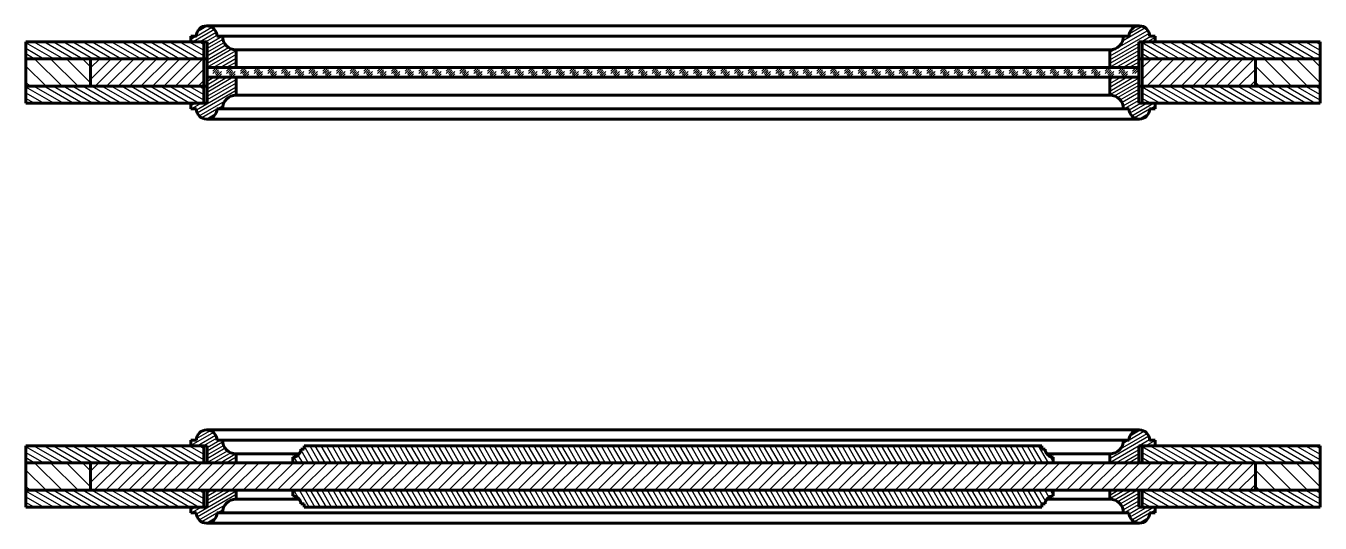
# Model space of a CAD drawing. Header units: inches. Extents: x -4554 to 14101, y -13650 to 2449.
# Drawn here: x 0 to 800, y -3748 to -3440 of the extents above; entities that cross this region are included whole.
import ezdxf

# ---------------------------------------------------------------- set-up
doc = ezdxf.new("R2010")
doc.units = ezdxf.units.IN
doc.layers.add('Слой1', color=7, linetype='Continuous')

# ---------------------------------------------------------------- blocks, each defined once
blk = doc.blocks.new('*B2')
at = {"layer": 'Слой1', "linetype": 'Continuous'}
for p, q in [((119.12, -3466), (115.59, -3469.54)), ((117.71, -3466), (115.59, -3468.12)), ((119.12, -3467.41), (117, -3469.54)), ((117.36, -3472), (120.9, -3468.46)), ((117.36, -3470.59), (119.49, -3468.46)), ((118.78, -3472), (120.9, -3469.88)), ((127.61, -3466), (124.07, -3469.54)), ((126.19, -3466), (124.07, -3468.12)), ((127.61, -3467.41), (125.49, -3469.54)), ((125.85, -3472), (129.39, -3468.46)), ((125.85, -3470.59), (127.97, -3468.46)), ((127.26, -3472), (129.39, -3469.88)), ((136.09, -3466), (132.56, -3469.54)), ((134.68, -3466), (132.56, -3468.12)), ((136.09, -3467.41), (133.97, -3469.54)), ((134.34, -3472), (137.87, -3468.46)), ((134.34, -3470.59), (136.46, -3468.46)), ((135.75, -3472), (137.87, -3469.88)), ((144.58, -3466), (141.04, -3469.54)), ((143.16, -3466), (141.04, -3468.12)), ((144.58, -3467.41), (142.46, -3469.54)), ((142.82, -3472), (146.36, -3468.46)), ((142.82, -3470.59), (144.94, -3468.46)), ((144.23, -3472), (146.36, -3469.88)), ((153.06, -3466), (149.53, -3469.54)), ((151.65, -3466), (149.53, -3468.12)), ((153.06, -3467.41), (150.94, -3469.54)), ((151.31, -3472), (154.84, -3468.46)), ((151.31, -3470.59), (153.43, -3468.46)), ((152.72, -3472), (154.84, -3469.88)), ((161.55, -3466), (158.01, -3469.54)), ((160.13, -3466), (158.01, -3468.12)), ((161.55, -3467.41), (159.43, -3469.54)), ((159.79, -3472), (163.33, -3468.46)), ((159.79, -3470.59), (161.91, -3468.46)), ((161.21, -3472), (163.33, -3469.88)), ((170.03, -3466), (166.5, -3469.54)), ((168.62, -3466), (166.5, -3468.12)), ((170.03, -3467.41), (167.91, -3469.54)), ((168.28, -3472), (171.81, -3468.46)), ((168.28, -3470.59), (170.4, -3468.46)), ((169.69, -3472), (171.81, -3469.88)), ((178.52, -3466), (174.98, -3469.54)), ((177.1, -3466), (174.98, -3468.12)), ((178.52, -3467.41), (176.4, -3469.54)), ((176.76, -3472), (180.3, -3468.46)), ((176.76, -3470.59), (178.88, -3468.46)), ((178.18, -3472), (180.3, -3469.88)), ((187, -3466), (183.47, -3469.54)), ((185.59, -3466), (183.47, -3468.12)), ((187, -3467.41), (184.88, -3469.54)), ((185.25, -3472), (188.78, -3468.46)), ((185.25, -3470.59), (187.37, -3468.46)), ((186.66, -3472), (188.78, -3469.88)), ((195.49, -3466), (191.95, -3469.54)), ((194.08, -3466), (191.95, -3468.12)), ((195.49, -3467.41), (193.37, -3469.54)), ((193.73, -3472), (197.27, -3468.46)), ((193.73, -3470.59), (195.85, -3468.46)), ((195.15, -3472), (197.27, -3469.88)), ((203.98, -3466), (200.44, -3469.54)), ((202.56, -3466), (200.44, -3468.12)), ((203.98, -3467.41), (201.85, -3469.54)), ((202.22, -3472), (205.75, -3468.46)), ((202.22, -3470.59), (204.34, -3468.46)), ((203.63, -3472), (205.75, -3469.88)), ((212.46, -3466), (208.92, -3469.54)), ((211.05, -3466), (208.92, -3468.12)), ((212.46, -3467.41), (210.34, -3469.54)), ((210.7, -3472), (214.24, -3468.46)), ((210.7, -3470.59), (212.82, -3468.46)), ((212.12, -3472), (214.24, -3469.88)), ((220.95, -3466), (217.41, -3469.54)), ((219.53, -3466), (217.41, -3468.12)), ((220.95, -3467.41), (218.82, -3469.54)), ((219.19, -3472), (222.72, -3468.46)), ((219.19, -3470.59), (221.31, -3468.46)), ((220.6, -3472), (222.72, -3469.88)), ((229.43, -3466), (225.9, -3469.54)), ((228.02, -3466), (225.9, -3468.12)), ((229.43, -3467.41), (227.31, -3469.54)), ((227.67, -3472), (231.21, -3468.46)), ((227.67, -3470.59), (229.79, -3468.46)), ((229.09, -3472), (231.21, -3469.88)), ((237.92, -3466), (234.38, -3469.54)), ((236.5, -3466), (234.38, -3468.12)), ((237.92, -3467.41), (235.79, -3469.54)), ((236.16, -3472), (239.69, -3468.46)), ((236.16, -3470.59), (238.28, -3468.46)), ((237.57, -3472), (239.69, -3469.88)), ((246.4, -3466), (242.87, -3469.54)), ((244.99, -3466), (242.87, -3468.12)), ((246.4, -3467.41), (244.28, -3469.54)), ((244.64, -3472), (248.18, -3468.46)), ((244.64, -3470.59), (246.77, -3468.46)), ((246.06, -3472), (248.18, -3469.88)), ((254.89, -3466), (251.35, -3469.54)), ((253.47, -3466), (251.35, -3468.12)), ((254.89, -3467.41), (252.77, -3469.54)), ((253.13, -3472), (256.66, -3468.46)), ((253.13, -3470.59), (255.25, -3468.46)), ((254.54, -3472), (256.66, -3469.88)), ((263.37, -3466), (259.84, -3469.54)), ((261.96, -3466), (259.84, -3468.12)), ((263.37, -3467.41), (261.25, -3469.54)), ((261.61, -3472), (265.15, -3468.46)), ((261.61, -3470.59), (263.74, -3468.46)), ((263.03, -3472), (265.15, -3469.88)), ((271.86, -3466), (268.32, -3469.54)), ((270.44, -3466), (268.32, -3468.12)), ((271.86, -3467.41), (269.74, -3469.54)), ((270.1, -3472), (273.64, -3468.46)), ((270.1, -3470.59), (272.22, -3468.46)), ((271.51, -3472), (273.64, -3469.88)), ((280.34, -3466), (276.81, -3469.54)), ((278.93, -3466), (276.81, -3468.12)), ((280.34, -3467.41), (278.22, -3469.54)), ((278.59, -3472), (282.12, -3468.46)), ((278.59, -3470.59), (280.71, -3468.46)), ((280, -3472), (282.12, -3469.88)), ((288.83, -3466), (285.29, -3469.54)), ((287.41, -3466), (285.29, -3468.12)), ((288.83, -3467.41), (286.71, -3469.54)), ((287.07, -3472), (290.61, -3468.46)), ((287.07, -3470.59), (289.19, -3468.46)), ((288.48, -3472), (290.61, -3469.88)), ((297.31, -3466), (293.78, -3469.54)), ((295.9, -3466), (293.78, -3468.12)), ((297.31, -3467.41), (295.19, -3469.54)), ((295.56, -3472), (299.09, -3468.46)), ((295.56, -3470.59), (297.68, -3468.46)), ((296.97, -3472), (299.09, -3469.88)), ((305.8, -3466), (302.26, -3469.54)), ((304.38, -3466), (302.26, -3468.12)), ((305.8, -3467.41), (303.68, -3469.54)), ((304.04, -3472), (307.58, -3468.46)), ((304.04, -3470.59), (306.16, -3468.46)), ((305.46, -3472), (307.58, -3469.88)), ((314.28, -3466), (310.75, -3469.54)), ((312.87, -3466), (310.75, -3468.12)), ((314.28, -3467.41), (312.16, -3469.54)), ((312.53, -3472), (316.06, -3468.46)), ((312.53, -3470.59), (314.65, -3468.46)), ((313.94, -3472), (316.06, -3469.88)), ((322.77, -3466), (319.23, -3469.54)), ((321.35, -3466), (319.23, -3468.12)), ((322.77, -3467.41), (320.65, -3469.54)), ((321.01, -3472), (324.55, -3468.46)), ((321.01, -3470.59), (323.13, -3468.46)), ((322.43, -3472), (324.55, -3469.88)), ((331.25, -3466), (327.72, -3469.54)), ((329.84, -3466), (327.72, -3468.12)), ((331.25, -3467.41), (329.13, -3469.54)), ((329.5, -3472), (333.03, -3468.46)), ((329.5, -3470.59), (331.62, -3468.46)), ((330.91, -3472), (333.03, -3469.88)), ((339.74, -3466), (336.2, -3469.54)), ((338.33, -3466), (336.2, -3468.12)), ((339.74, -3467.41), (337.62, -3469.54)), ((337.98, -3472), (341.52, -3468.46)), ((337.98, -3470.59), (340.1, -3468.46)), ((339.4, -3472), (341.52, -3469.88)), ((348.22, -3466), (344.69, -3469.54)), ((346.81, -3466), (344.69, -3468.12)), ((348.22, -3467.41), (346.1, -3469.54)), ((346.47, -3472), (350, -3468.46)), ((346.47, -3470.59), (348.59, -3468.46)), ((347.88, -3472), (350, -3469.88)), ((356.71, -3466), (353.17, -3469.54)), ((355.3, -3466), (353.17, -3468.12)), ((356.71, -3467.41), (354.59, -3469.54)), ((354.95, -3472), (358.49, -3468.46)), ((354.95, -3470.59), (357.07, -3468.46)), ((356.37, -3472), (358.49, -3469.88)), ((365.2, -3466), (361.66, -3469.54)), ((363.78, -3466), (361.66, -3468.12)), ((365.2, -3467.41), (363.07, -3469.54)), ((363.44, -3472), (366.97, -3468.46)), ((363.44, -3470.59), (365.56, -3468.46)), ((364.85, -3472), (366.97, -3469.88)), ((373.68, -3466), (370.15, -3469.54)), ((372.27, -3466), (370.15, -3468.12)), ((373.68, -3467.41), (371.56, -3469.54)), ((371.92, -3472), (375.46, -3468.46)), ((371.92, -3470.59), (374.04, -3468.46)), ((373.34, -3472), (375.46, -3469.88)), ((382.17, -3466), (378.63, -3469.54)), ((380.75, -3466), (378.63, -3468.12)), ((382.17, -3467.41), (380.04, -3469.54)), ((380.41, -3472), (383.94, -3468.46)), ((380.41, -3470.59), (382.53, -3468.46)), ((381.82, -3472), (383.94, -3469.88)), ((390.65, -3466), (387.12, -3469.54)), ((389.24, -3466), (387.12, -3468.12)), ((390.65, -3467.41), (388.53, -3469.54)), ((388.89, -3472), (392.43, -3468.46)), ((388.89, -3470.59), (391.02, -3468.46)), ((390.31, -3472), (392.43, -3469.88)), ((399.14, -3466), (395.6, -3469.54)), ((397.72, -3466), (395.6, -3468.12)), ((399.14, -3467.41), (397.02, -3469.54)), ((397.38, -3472), (400.91, -3468.46)), ((397.38, -3470.59), (399.5, -3468.46)), ((398.79, -3472), (400.91, -3469.88)), ((407.62, -3466), (404.09, -3469.54)), ((406.21, -3466), (404.09, -3468.12)), ((407.62, -3467.41), (405.5, -3469.54)), ((405.86, -3472), (409.4, -3468.46)), ((405.86, -3470.59), (407.99, -3468.46)), ((407.28, -3472), (409.4, -3469.88)), ((416.11, -3466), (412.57, -3469.54)), ((414.69, -3466), (412.57, -3468.12)), ((416.11, -3467.41), (413.99, -3469.54)), ((414.35, -3472), (417.89, -3468.46)), ((414.35, -3470.59), (416.47, -3468.46)), ((415.76, -3472), (417.89, -3469.88)), ((424.59, -3466), (421.06, -3469.54)), ((423.18, -3466), (421.06, -3468.12)), ((424.59, -3467.41), (422.47, -3469.54)), ((422.83, -3472), (426.37, -3468.46)), ((422.83, -3470.59), (424.96, -3468.46)), ((424.25, -3472), (426.37, -3469.88)), ((433.08, -3466), (429.54, -3469.54)), ((431.66, -3466), (429.54, -3468.12)), ((433.08, -3467.41), (430.96, -3469.54)), ((431.32, -3472), (434.86, -3468.46)), ((431.32, -3470.59), (433.44, -3468.46)), ((432.73, -3472), (434.86, -3469.88)), ((441.56, -3466), (438.03, -3469.54)), ((440.15, -3466), (438.03, -3468.12)), ((441.56, -3467.41), (439.44, -3469.54)), ((439.81, -3472), (443.34, -3468.46)), ((439.81, -3470.59), (441.93, -3468.46)), ((441.22, -3472), (443.34, -3469.88)), ((450.05, -3466), (446.51, -3469.54)), ((448.63, -3466), (446.51, -3468.12)), ((450.05, -3467.41), (447.93, -3469.54)), ((448.29, -3472), (451.83, -3468.46)), ((448.29, -3470.59), (450.41, -3468.46)), ((449.71, -3472), (451.83, -3469.88)), ((458.53, -3466), (455, -3469.54)), ((457.12, -3466), (455, -3468.12)), ((458.53, -3467.41), (456.41, -3469.54)), ((456.78, -3472), (460.31, -3468.46)), ((456.78, -3470.59), (458.9, -3468.46)), ((458.19, -3472), (460.31, -3469.88)), ((467.02, -3466), (463.48, -3469.54)), ((465.6, -3466), (463.48, -3468.12)), ((467.02, -3467.41), (464.9, -3469.54)), ((465.26, -3472), (468.8, -3468.46)), ((465.26, -3470.59), (467.38, -3468.46)), ((466.68, -3472), (468.8, -3469.88)), ((475.5, -3466), (471.97, -3469.54)), ((474.09, -3466), (471.97, -3468.12)), ((475.5, -3467.41), (473.38, -3469.54)), ((473.75, -3472), (477.28, -3468.46)), ((473.75, -3470.59), (475.87, -3468.46)), ((475.16, -3472), (477.28, -3469.88)), ((483.99, -3466), (480.45, -3469.54)), ((482.58, -3466), (480.45, -3468.12)), ((483.99, -3467.41), (481.87, -3469.54)), ((482.23, -3472), (485.77, -3468.46)), ((482.23, -3470.59), (484.35, -3468.46)), ((483.65, -3472), (485.77, -3469.88)), ((492.47, -3466), (488.94, -3469.54)), ((491.06, -3466), (488.94, -3468.12)), ((492.47, -3467.41), (490.35, -3469.54)), ((490.72, -3472), (494.25, -3468.46)), ((490.72, -3470.59), (492.84, -3468.46)), ((492.13, -3472), (494.25, -3469.88)), ((500.96, -3466), (497.42, -3469.54)), ((499.55, -3466), (497.42, -3468.12)), ((500.96, -3467.41), (498.84, -3469.54)), ((499.2, -3472), (502.74, -3468.46)), ((499.2, -3470.59), (501.32, -3468.46)), ((500.62, -3472), (502.74, -3469.88)), ((509.45, -3466), (505.91, -3469.54)), ((508.03, -3466), (505.91, -3468.12)), ((509.45, -3467.41), (507.32, -3469.54)), ((507.69, -3472), (511.22, -3468.46)), ((507.69, -3470.59), (509.81, -3468.46)), ((509.1, -3472), (511.22, -3469.88)), ((517.93, -3466), (514.39, -3469.54)), ((516.52, -3466), (514.39, -3468.12)), ((517.93, -3467.41), (515.81, -3469.54)), ((516.17, -3472), (519.71, -3468.46)), ((516.17, -3470.59), (518.29, -3468.46)), ((517.59, -3472), (519.71, -3469.88)), ((526.42, -3466), (522.88, -3469.54)), ((525, -3466), (522.88, -3468.12)), ((526.42, -3467.41), (524.29, -3469.54)), ((524.66, -3472), (528.19, -3468.46)), ((524.66, -3470.59), (526.78, -3468.46)), ((526.07, -3472), (528.19, -3469.88)), ((534.9, -3466), (531.37, -3469.54)), ((533.49, -3466), (531.37, -3468.12)), ((534.9, -3467.41), (532.78, -3469.54)), ((533.14, -3472), (536.68, -3468.46)), ((533.14, -3470.59), (535.26, -3468.46)), ((534.56, -3472), (536.68, -3469.88)), ((543.39, -3466), (539.85, -3469.54)), ((541.97, -3466), (539.85, -3468.12)), ((543.39, -3467.41), (541.26, -3469.54)), ((541.63, -3472), (545.16, -3468.46)), ((541.63, -3470.59), (543.75, -3468.46)), ((543.04, -3472), (545.16, -3469.88)), ((551.87, -3466), (548.34, -3469.54)), ((550.46, -3466), (548.34, -3468.12)), ((551.87, -3467.41), (549.75, -3469.54)), ((550.11, -3472), (553.65, -3468.46)), ((550.11, -3470.59), (552.24, -3468.46)), ((551.53, -3472), (553.65, -3469.88)), ((560.36, -3466), (556.82, -3469.54)), ((558.94, -3466), (556.82, -3468.12)), ((560.36, -3467.41), (558.24, -3469.54)), ((558.6, -3472), (562.13, -3468.46)), ((558.6, -3470.59), (560.72, -3468.46)), ((560.01, -3472), (562.13, -3469.88)), ((568.84, -3466), (565.31, -3469.54)), ((567.43, -3466), (565.31, -3468.12)), ((568.84, -3467.41), (566.72, -3469.54)), ((567.08, -3472), (570.62, -3468.46)), ((567.08, -3470.59), (569.21, -3468.46)), ((568.5, -3472), (570.62, -3469.88)), ((577.33, -3466), (573.79, -3469.54)), ((575.91, -3466), (573.79, -3468.12)), ((577.33, -3467.41), (575.21, -3469.54)), ((575.57, -3472), (579.11, -3468.46)), ((575.57, -3470.59), (577.69, -3468.46)), ((576.98, -3472), (579.11, -3469.88)), ((585.81, -3466), (582.28, -3469.54)), ((584.4, -3466), (582.28, -3468.12)), ((585.81, -3467.41), (583.69, -3469.54)), ((584.06, -3472), (587.59, -3468.46)), ((584.06, -3470.59), (586.18, -3468.46)), ((585.47, -3472), (587.59, -3469.88)), ((594.3, -3466), (590.76, -3469.54)), ((592.88, -3466), (590.76, -3468.12)), ((594.3, -3467.41), (592.18, -3469.54)), ((592.54, -3472), (596.08, -3468.46)), ((592.54, -3470.59), (594.66, -3468.46)), ((593.95, -3472), (596.08, -3469.88)), ((602.78, -3466), (599.25, -3469.54)), ((601.37, -3466), (599.25, -3468.12)), ((602.78, -3467.41), (600.66, -3469.54)), ((601.03, -3472), (604.56, -3468.46)), ((601.03, -3470.59), (603.15, -3468.46)), ((602.44, -3472), (604.56, -3469.88)), ((611.27, -3466), (607.73, -3469.54)), ((609.85, -3466), (607.73, -3468.12)), ((611.27, -3467.41), (609.15, -3469.54)), ((609.51, -3472), (613.05, -3468.46)), ((609.51, -3470.59), (611.63, -3468.46)), ((610.93, -3472), (613.05, -3469.88)), ((619.75, -3466), (616.22, -3469.54)), ((618.34, -3466), (616.22, -3468.12)), ((619.75, -3467.41), (617.63, -3469.54)), ((618, -3472), (621.53, -3468.46)), ((618, -3470.59), (620.12, -3468.46)), ((619.41, -3472), (621.53, -3469.88)), ((628.24, -3466), (624.7, -3469.54)), ((626.82, -3466), (624.7, -3468.12)), ((628.24, -3467.41), (626.12, -3469.54)), ((626.48, -3472), (630.02, -3468.46)), ((626.48, -3470.59), (628.6, -3468.46)), ((627.9, -3472), (630.02, -3469.88)), ((636.72, -3466), (633.19, -3469.54)), ((635.31, -3466), (633.19, -3468.12)), ((636.72, -3467.41), (634.6, -3469.54)), ((634.97, -3472), (638.5, -3468.46)), ((634.97, -3470.59), (637.09, -3468.46)), ((636.38, -3472), (638.5, -3469.88)), ((645.21, -3466), (641.67, -3469.54)), ((643.8, -3466), (641.67, -3468.12)), ((645.21, -3467.41), (643.09, -3469.54)), ((643.45, -3472), (646.99, -3468.46)), ((643.45, -3470.59), (645.57, -3468.46)), ((644.87, -3472), (646.99, -3469.88)), ((653.69, -3466), (650.16, -3469.54)), ((652.28, -3466), (650.16, -3468.12)), ((653.69, -3467.41), (651.57, -3469.54)), ((651.94, -3472), (655.47, -3468.46)), ((651.94, -3470.59), (654.06, -3468.46)), ((653.35, -3472), (655.47, -3469.88)), ((662.18, -3466), (658.64, -3469.54)), ((660.77, -3466), (658.64, -3468.12)), ((662.18, -3467.41), (660.06, -3469.54)), ((660.42, -3472), (663.96, -3468.46)), ((660.42, -3470.59), (662.54, -3468.46)), ((661.84, -3472), (663.96, -3469.88)), ((670.67, -3466), (667.13, -3469.54)), ((669.25, -3466), (667.13, -3468.12)), ((670.67, -3467.41), (668.54, -3469.54)), ((668.91, -3472), (672.44, -3468.46)), ((668.91, -3470.59), (671.03, -3468.46)), ((670.32, -3472), (672.44, -3469.88)), ((679.15, -3466), (675.62, -3469.54)), ((677.74, -3466), (675.62, -3468.12)), ((679.15, -3467.41), (677.03, -3469.54)), ((677.39, -3472), (680.93, -3468.46)), ((677.39, -3470.59), (679.51, -3468.46)), ((678.81, -3472), (680.93, -3469.88)), ((687.64, -3466), (684.1, -3469.54)), ((686.22, -3466), (684.1, -3468.12)), ((687.64, -3467.41), (685.51, -3469.54))]:
    blk.add_line(p, q, dxfattribs=at)
blk = doc.blocks.new('*B359')
at = {"layer": 'Слой1', "linetype": 'Continuous'}
for p, q in [((17.19, -3710.5), (0, -3700.58)), ((5, -3700), (23.19, -3710.5)), ((29.19, -3710.5), (11, -3700)), ((17, -3700), (35.19, -3710.5)), ((41.19, -3710.5), (23, -3700)), ((29, -3700), (47.19, -3710.5)), ((53.19, -3710.5), (35, -3700)), ((41, -3700), (59.19, -3710.5)), ((65.19, -3710.5), (47, -3700)), ((53, -3700), (71.19, -3710.5)), ((77.19, -3710.5), (59, -3700)), ((65, -3700), (83.19, -3710.5)), ((89.19, -3710.5), (71, -3700)), ((77, -3700), (95.19, -3710.5)), ((101.19, -3710.5), (83, -3700)), ((89, -3700), (107.19, -3710.5)), ((110, -3708.66), (95, -3700)), ((101, -3700), (110, -3705.2)), ((110, -3701.73), (107, -3700)), ((0, -3704.04), (11.19, -3710.5)), ((5.19, -3710.5), (0, -3707.51))]:
    blk.add_line(p, q, dxfattribs=at)
blk = doc.blocks.new('*B360')
at = {"layer": 'Слой1', "linetype": 'Continuous'}
for p, q in [((707.19, -3710.5), (690, -3700.58)), ((695, -3700), (713.19, -3710.5)), ((719.19, -3710.5), (701, -3700)), ((707, -3700), (725.19, -3710.5)), ((731.19, -3710.5), (713, -3700)), ((719, -3700), (737.19, -3710.5)), ((743.19, -3710.5), (725, -3700)), ((731, -3700), (749.19, -3710.5)), ((755.19, -3710.5), (737, -3700)), ((743, -3700), (761.19, -3710.5)), ((767.19, -3710.5), (749, -3700)), ((755, -3700), (773.19, -3710.5)), ((779.19, -3710.5), (761, -3700)), ((767, -3700), (785.19, -3710.5)), ((791.19, -3710.5), (773, -3700)), ((779, -3700), (797.19, -3710.5)), ((800, -3708.66), (785, -3700)), ((791, -3700), (800, -3705.2)), ((800, -3701.73), (797, -3700)), ((690, -3704.04), (701.19, -3710.5)), ((695.19, -3710.5), (690, -3707.51))]:
    blk.add_line(p, q, dxfattribs=at)
blk = doc.blocks.new('*B361')
at = {"layer": 'Слой1', "linetype": 'Continuous'}
for p, q in [((116.01, -3691.79), (102, -3699.88)), ((105.47, -3695.56), (114.08, -3690.59)), ((105.79, -3700), (117.27, -3693.37)), ((110.69, -3690.24), (106.86, -3692.45)), ((117.98, -3695.27), (109.79, -3700)), ((102, -3697.57), (103.85, -3696.5)), ((112, -3701.03), (119.85, -3696.5)), ((121.6, -3697.8), (112, -3703.34)), ((112, -3705.65), (122.16, -3699.78)), ((123.14, -3701.53), (112, -3707.96)), ((112, -3710.27), (124.55, -3703.02)), ((126.69, -3704.33), (116, -3710.5)), ((120, -3710.5), (129.55, -3704.99)), ((130, -3707.04), (124, -3710.5)), ((128, -3710.5), (130, -3709.35))]:
    blk.add_line(p, q, dxfattribs=at)
blk = doc.blocks.new('*B362')
at = {"layer": 'Слой1', "linetype": 'Continuous'}
for p, q in [((694.11, -3694.04), (670, -3707.96)), ((676.63, -3701.83), (693.05, -3692.34)), ((691.4, -3690.99), (681.9, -3696.47)), ((682.49, -3693.82), (688.81, -3690.17)), ((670, -3710.27), (694.59, -3696.07)), ((688, -3702.42), (674, -3710.5)), ((681.85, -3696.5), (678.24, -3698.58)), ((698, -3696.64), (692.19, -3700)), ((696.19, -3700), (698, -3698.95)), ((670, -3705.65), (671.3, -3704.9)), ((678, -3710.5), (688, -3704.73)), ((688, -3707.04), (682, -3710.5)), ((686, -3710.5), (688, -3709.35))]:
    blk.add_line(p, q, dxfattribs=at)
blk = doc.blocks.new('*B363')
at = {"layer": 'Слой1', "linetype": 'Continuous'}
for p, q in [((169.99, -3702.58), (174.56, -3710.5)), ((178.03, -3710.5), (172.02, -3700.1)), ((175.43, -3700), (181.49, -3710.5)), ((184.96, -3710.5), (178.89, -3700)), ((182.36, -3700), (188.42, -3710.5)), ((191.88, -3710.5), (185.82, -3700)), ((189.29, -3700), (195.35, -3710.5)), ((198.81, -3710.5), (192.75, -3700)), ((196.21, -3700), (202.28, -3710.5)), ((205.74, -3710.5), (199.68, -3700)), ((203.14, -3700), (209.2, -3710.5)), ((212.67, -3710.5), (206.61, -3700)), ((210.07, -3700), (216.13, -3710.5)), ((219.6, -3710.5), (213.53, -3700)), ((217, -3700), (223.06, -3710.5)), ((226.52, -3710.5), (220.46, -3700)), ((223.93, -3700), (229.99, -3710.5)), ((233.45, -3710.5), (227.39, -3700)), ((230.85, -3700), (236.92, -3710.5)), ((240.38, -3710.5), (234.32, -3700)), ((237.78, -3700), (243.85, -3710.5)), ((247.31, -3710.5), (241.25, -3700)), ((244.71, -3700), (250.77, -3710.5)), ((254.24, -3710.5), (248.18, -3700)), ((251.64, -3700), (257.7, -3710.5)), ((261.17, -3710.5), (255.1, -3700)), ((258.57, -3700), (264.63, -3710.5)), ((268.09, -3710.5), (262.03, -3700)), ((265.5, -3700), (271.56, -3710.5)), ((275.02, -3710.5), (268.96, -3700)), ((272.42, -3700), (278.49, -3710.5)), ((281.95, -3710.5), (275.89, -3700)), ((279.35, -3700), (285.41, -3710.5)), ((288.88, -3710.5), (282.82, -3700)), ((286.28, -3700), (292.34, -3710.5)), ((295.81, -3710.5), (289.74, -3700)), ((293.21, -3700), (299.27, -3710.5)), ((302.73, -3710.5), (296.67, -3700)), ((300.14, -3700), (306.2, -3710.5)), ((309.66, -3710.5), (303.6, -3700)), ((307.07, -3700), (313.13, -3710.5)), ((316.59, -3710.5), (310.53, -3700)), ((313.99, -3700), (320.06, -3710.5)), ((323.52, -3710.5), (317.46, -3700)), ((320.92, -3700), (326.98, -3710.5)), ((330.45, -3710.5), (324.39, -3700)), ((327.85, -3700), (333.91, -3710.5)), ((337.38, -3710.5), (331.31, -3700)), ((334.78, -3700), (340.84, -3710.5)), ((344.3, -3710.5), (338.24, -3700)), ((341.71, -3700), (347.77, -3710.5)), ((351.23, -3710.5), (345.17, -3700)), ((348.63, -3700), (354.7, -3710.5)), ((358.16, -3710.5), (352.1, -3700)), ((355.56, -3700), (361.62, -3710.5)), ((365.09, -3710.5), (359.03, -3700)), ((362.49, -3700), (368.55, -3710.5)), ((372.02, -3710.5), (365.95, -3700)), ((369.42, -3700), (375.48, -3710.5)), ((378.95, -3710.5), (372.88, -3700)), ((376.35, -3700), (382.41, -3710.5)), ((385.87, -3710.5), (379.81, -3700)), ((383.28, -3700), (389.34, -3710.5)), ((392.8, -3710.5), (386.74, -3700)), ((390.2, -3700), (396.27, -3710.5)), ((399.73, -3710.5), (393.67, -3700)), ((397.13, -3700), (403.19, -3710.5)), ((406.66, -3710.5), (400.6, -3700)), ((404.06, -3700), (410.12, -3710.5)), ((413.59, -3710.5), (407.52, -3700)), ((410.99, -3700), (417.05, -3710.5)), ((420.51, -3710.5), (414.45, -3700)), ((417.92, -3700), (423.98, -3710.5)), ((427.44, -3710.5), (421.38, -3700)), ((424.84, -3700), (430.91, -3710.5)), ((434.37, -3710.5), (428.31, -3700)), ((431.77, -3700), (437.83, -3710.5)), ((441.3, -3710.5), (435.24, -3700)), ((438.7, -3700), (444.76, -3710.5)), ((448.23, -3710.5), (442.17, -3700)), ((445.63, -3700), (451.69, -3710.5)), ((455.16, -3710.5), (449.09, -3700)), ((452.56, -3700), (458.62, -3710.5)), ((462.08, -3710.5), (456.02, -3700)), ((459.49, -3700), (465.55, -3710.5)), ((469.01, -3710.5), (462.95, -3700)), ((466.41, -3700), (472.48, -3710.5)), ((475.94, -3710.5), (469.88, -3700)), ((473.34, -3700), (479.4, -3710.5)), ((482.87, -3710.5), (476.81, -3700)), ((480.27, -3700), (486.33, -3710.5)), ((489.8, -3710.5), (483.73, -3700)), ((487.2, -3700), (493.26, -3710.5)), ((496.72, -3710.5), (490.66, -3700)), ((494.13, -3700), (500.19, -3710.5)), ((503.65, -3710.5), (497.59, -3700)), ((501.05, -3700), (507.12, -3710.5)), ((510.58, -3710.5), (504.52, -3700)), ((507.98, -3700), (514.05, -3710.5)), ((517.51, -3710.5), (511.45, -3700)), ((514.91, -3700), (520.97, -3710.5)), ((524.44, -3710.5), (518.38, -3700)), ((521.84, -3700), (527.9, -3710.5)), ((531.37, -3710.5), (525.3, -3700)), ((528.77, -3700), (534.83, -3710.5)), ((538.29, -3710.5), (532.23, -3700)), ((535.7, -3700), (541.76, -3710.5)), ((545.22, -3710.5), (539.16, -3700)), ((542.62, -3700), (548.69, -3710.5)), ((552.15, -3710.5), (546.09, -3700)), ((549.55, -3700), (555.61, -3710.5)), ((559.08, -3710.5), (553.02, -3700)), ((556.48, -3700), (562.54, -3710.5)), ((566.01, -3710.5), (559.94, -3700)), ((563.41, -3700), (569.47, -3710.5)), ((572.93, -3710.5), (566.87, -3700)), ((570.34, -3700), (576.4, -3710.5)), ((579.86, -3710.5), (573.8, -3700)), ((577.27, -3700), (583.33, -3710.5)), ((586.79, -3710.5), (580.73, -3700)), ((584.19, -3700), (590.26, -3710.5)), ((593.72, -3710.5), (587.66, -3700)), ((591.12, -3700), (597.18, -3710.5)), ((600.65, -3710.5), (594.59, -3700)), ((598.05, -3700), (604.11, -3710.5)), ((607.58, -3710.5), (601.51, -3700)), ((604.98, -3700), (611.04, -3710.5)), ((614.5, -3710.5), (608.44, -3700)), ((611.91, -3700), (617.97, -3710.5)), ((621.43, -3710.5), (615.37, -3700)), ((618.83, -3700), (624.9, -3710.5)), ((628.36, -3710.5), (622.3, -3700)), ((625.76, -3700), (631.82, -3710.5)), ((165.6, -3706.97), (167.63, -3710.5)), ((171.1, -3710.5), (168.35, -3705.73)), ((635, -3710), (633.04, -3706.61))]:
    blk.add_line(p, q, dxfattribs=at)
blk = doc.blocks.new('*B365')
at = {"layer": 'Слой1', "linetype": 'Continuous'}
for p, q in [((5, -3727.5), (23.19, -3738)), ((29.19, -3738), (11, -3727.5)), ((17, -3727.5), (35.19, -3738)), ((41.19, -3738), (23, -3727.5)), ((29, -3727.5), (47.19, -3738)), ((53.19, -3738), (35, -3727.5)), ((41, -3727.5), (59.19, -3738)), ((65.19, -3738), (47, -3727.5)), ((53, -3727.5), (71.19, -3738)), ((77.19, -3738), (59, -3727.5)), ((65, -3727.5), (83.19, -3738)), ((89.19, -3738), (71, -3727.5)), ((77, -3727.5), (95.19, -3738)), ((101.19, -3738), (83, -3727.5)), ((89, -3727.5), (107.19, -3738)), ((110, -3736.16), (95, -3727.5)), ((101, -3727.5), (110, -3732.7)), ((110, -3729.23), (107, -3727.5)), ((17.19, -3738), (0, -3728.08)), ((0, -3731.54), (11.19, -3738)), ((5.19, -3738), (0, -3735.01))]:
    blk.add_line(p, q, dxfattribs=at)
blk = doc.blocks.new('*B366')
at = {"layer": 'Слой1', "linetype": 'Continuous'}
for p, q in [((695, -3727.5), (713.19, -3738)), ((719.19, -3738), (701, -3727.5)), ((707, -3727.5), (725.19, -3738)), ((731.19, -3738), (713, -3727.5)), ((719, -3727.5), (737.19, -3738)), ((743.19, -3738), (725, -3727.5)), ((731, -3727.5), (749.19, -3738)), ((755.19, -3738), (737, -3727.5)), ((743, -3727.5), (761.19, -3738)), ((767.19, -3738), (749, -3727.5)), ((755, -3727.5), (773.19, -3738)), ((779.19, -3738), (761, -3727.5)), ((767, -3727.5), (785.19, -3738)), ((791.19, -3738), (773, -3727.5)), ((779, -3727.5), (797.19, -3738)), ((800, -3736.16), (785, -3727.5)), ((791, -3727.5), (800, -3732.7)), ((800, -3729.23), (797, -3727.5)), ((707.19, -3738), (690, -3728.08)), ((690, -3731.54), (701.19, -3738)), ((695.19, -3738), (690, -3735.01))]:
    blk.add_line(p, q, dxfattribs=at)
blk = doc.blocks.new('*B367')
at = {"layer": 'Слой1', "linetype": 'Continuous'}
for p, q in [((105.43, -3742.09), (130, -3727.9)), ((126.7, -3727.5), (112, -3735.99)), ((112, -3733.68), (122.7, -3727.5)), ((118.7, -3727.5), (112, -3731.37)), ((112, -3729.06), (114.7, -3727.5)), ((130, -3730.21), (105.95, -3744.1)), ((129.09, -3733.05), (130, -3732.52)), ((102, -3739.45), (104.51, -3738)), ((108.51, -3738), (102.45, -3741.5)), ((107.05, -3745.77), (123.14, -3736.48)), ((118.1, -3741.7), (108.75, -3747.1)), ((121.71, -3739.62), (118.45, -3741.5)), ((111.46, -3747.84), (117.39, -3744.42))]:
    blk.add_line(p, q, dxfattribs=at)
blk = doc.blocks.new('*B368')
at = {"layer": 'Слой1', "linetype": 'Continuous'}
for p, q in [((679.2, -3727.5), (670, -3732.81)), ((670, -3730.5), (675.2, -3727.5)), ((671.2, -3727.5), (670, -3728.19)), ((672.83, -3733.49), (683.2, -3727.5)), ((687.2, -3727.5), (674.94, -3734.58)), ((676.48, -3736), (688, -3729.35)), ((688, -3731.66), (677.59, -3737.67)), ((678.28, -3739.58), (688, -3733.97)), ((688, -3736.27), (678.95, -3741.5)), ((681.93, -3742.09), (689.01, -3738)), ((693.01, -3738), (682.45, -3744.1)), ((683.55, -3745.77), (697.01, -3738)), ((694.6, -3741.7), (685.25, -3747.1)), ((698, -3739.74), (694.95, -3741.5)), ((687.96, -3747.84), (693.89, -3744.42))]:
    blk.add_line(p, q, dxfattribs=at)
blk = doc.blocks.new('*B369')
at = {"layer": 'Слой1', "linetype": 'Continuous'}
for p, q in [((165.61, -3727.5), (168.39, -3732.3)), ((175.14, -3738), (169.08, -3727.5)), ((172.54, -3727.5), (178.6, -3738)), ((182.07, -3738), (176.01, -3727.5)), ((179.47, -3727.5), (185.53, -3738)), ((189, -3738), (182.93, -3727.5)), ((186.4, -3727.5), (192.46, -3738)), ((195.93, -3738), (189.86, -3727.5)), ((193.33, -3727.5), (199.39, -3738)), ((202.85, -3738), (196.79, -3727.5)), ((200.26, -3727.5), (206.32, -3738)), ((209.78, -3738), (203.72, -3727.5)), ((207.18, -3727.5), (213.25, -3738)), ((216.71, -3738), (210.65, -3727.5)), ((214.11, -3727.5), (220.17, -3738)), ((223.64, -3738), (217.58, -3727.5)), ((221.04, -3727.5), (227.1, -3738)), ((230.57, -3738), (224.5, -3727.5)), ((227.97, -3727.5), (234.03, -3738)), ((237.49, -3738), (231.43, -3727.5)), ((234.9, -3727.5), (240.96, -3738)), ((244.42, -3738), (238.36, -3727.5)), ((241.82, -3727.5), (247.89, -3738)), ((251.35, -3738), (245.29, -3727.5)), ((248.75, -3727.5), (254.81, -3738)), ((258.28, -3738), (252.22, -3727.5)), ((255.68, -3727.5), (261.74, -3738)), ((265.21, -3738), (259.14, -3727.5)), ((262.61, -3727.5), (268.67, -3738)), ((272.14, -3738), (266.07, -3727.5)), ((269.54, -3727.5), (275.6, -3738)), ((279.06, -3738), (273, -3727.5)), ((276.47, -3727.5), (282.53, -3738)), ((285.99, -3738), (279.93, -3727.5)), ((283.39, -3727.5), (289.46, -3738)), ((292.92, -3738), (286.86, -3727.5)), ((290.32, -3727.5), (296.38, -3738)), ((299.85, -3738), (293.79, -3727.5)), ((297.25, -3727.5), (303.31, -3738)), ((306.78, -3738), (300.71, -3727.5)), ((304.18, -3727.5), (310.24, -3738)), ((313.7, -3738), (307.64, -3727.5)), ((311.11, -3727.5), (317.17, -3738)), ((320.63, -3738), (314.57, -3727.5)), ((318.03, -3727.5), (324.1, -3738)), ((327.56, -3738), (321.5, -3727.5)), ((324.96, -3727.5), (331.03, -3738)), ((334.49, -3738), (328.43, -3727.5)), ((331.89, -3727.5), (337.95, -3738)), ((341.42, -3738), (335.36, -3727.5)), ((338.82, -3727.5), (344.88, -3738)), ((348.35, -3738), (342.28, -3727.5)), ((345.75, -3727.5), (351.81, -3738)), ((355.27, -3738), (349.21, -3727.5)), ((352.68, -3727.5), (358.74, -3738)), ((362.2, -3738), (356.14, -3727.5)), ((359.6, -3727.5), (365.67, -3738)), ((369.13, -3738), (363.07, -3727.5)), ((366.53, -3727.5), (372.59, -3738)), ((376.06, -3738), (370, -3727.5)), ((373.46, -3727.5), (379.52, -3738)), ((382.99, -3738), (376.92, -3727.5)), ((380.39, -3727.5), (386.45, -3738)), ((389.91, -3738), (383.85, -3727.5)), ((387.32, -3727.5), (393.38, -3738)), ((396.84, -3738), (390.78, -3727.5)), ((394.24, -3727.5), (400.31, -3738)), ((403.77, -3738), (397.71, -3727.5)), ((401.17, -3727.5), (407.24, -3738)), ((410.7, -3738), (404.64, -3727.5)), ((408.1, -3727.5), (414.16, -3738)), ((417.63, -3738), (411.57, -3727.5)), ((415.03, -3727.5), (421.09, -3738)), ((424.56, -3738), (418.49, -3727.5)), ((421.96, -3727.5), (428.02, -3738)), ((431.48, -3738), (425.42, -3727.5)), ((428.89, -3727.5), (434.95, -3738)), ((438.41, -3738), (432.35, -3727.5)), ((435.81, -3727.5), (441.88, -3738)), ((445.34, -3738), (439.28, -3727.5)), ((442.74, -3727.5), (448.8, -3738)), ((452.27, -3738), (446.21, -3727.5)), ((449.67, -3727.5), (455.73, -3738)), ((459.2, -3738), (453.13, -3727.5)), ((456.6, -3727.5), (462.66, -3738)), ((466.13, -3738), (460.06, -3727.5)), ((463.53, -3727.5), (469.59, -3738)), ((473.05, -3738), (466.99, -3727.5)), ((470.46, -3727.5), (476.52, -3738)), ((479.98, -3738), (473.92, -3727.5)), ((477.38, -3727.5), (483.45, -3738)), ((486.91, -3738), (480.85, -3727.5)), ((484.31, -3727.5), (490.37, -3738)), ((493.84, -3738), (487.78, -3727.5)), ((491.24, -3727.5), (497.3, -3738)), ((500.77, -3738), (494.7, -3727.5)), ((498.17, -3727.5), (504.23, -3738)), ((507.69, -3738), (501.63, -3727.5)), ((505.1, -3727.5), (511.16, -3738)), ((514.62, -3738), (508.56, -3727.5)), ((512.02, -3727.5), (518.09, -3738)), ((521.55, -3738), (515.49, -3727.5)), ((518.95, -3727.5), (525.01, -3738)), ((528.48, -3738), (522.42, -3727.5)), ((525.88, -3727.5), (531.94, -3738)), ((535.41, -3738), (529.34, -3727.5)), ((532.81, -3727.5), (538.87, -3738)), ((542.34, -3738), (536.27, -3727.5)), ((539.74, -3727.5), (545.8, -3738)), ((549.26, -3738), (543.2, -3727.5)), ((546.67, -3727.5), (552.73, -3738)), ((556.19, -3738), (550.13, -3727.5)), ((553.59, -3727.5), (559.66, -3738)), ((563.12, -3738), (557.06, -3727.5)), ((560.52, -3727.5), (566.58, -3738)), ((570.05, -3738), (563.99, -3727.5)), ((567.45, -3727.5), (573.51, -3738)), ((576.98, -3738), (570.91, -3727.5)), ((574.38, -3727.5), (580.44, -3738)), ((583.9, -3738), (577.84, -3727.5)), ((581.31, -3727.5), (587.37, -3738)), ((590.83, -3738), (584.77, -3727.5)), ((588.23, -3727.5), (594.3, -3738)), ((597.76, -3738), (591.7, -3727.5)), ((595.16, -3727.5), (601.23, -3738)), ((604.69, -3738), (598.63, -3727.5)), ((602.09, -3727.5), (608.15, -3738)), ((611.62, -3738), (605.56, -3727.5)), ((609.02, -3727.5), (615.08, -3738)), ((618.55, -3738), (612.48, -3727.5)), ((615.95, -3727.5), (622.01, -3738)), ((625.47, -3738), (619.41, -3727.5)), ((622.88, -3727.5), (627.98, -3736.34)), ((630.27, -3734.31), (626.34, -3727.5)), ((629.8, -3727.5), (632.28, -3731.79)), ((635, -3730.5), (633.27, -3727.5)), ((169.91, -3734.94), (170.52, -3736))]:
    blk.add_line(p, q, dxfattribs=at)
blk = doc.blocks.new('*B371')
at = {"layer": 'Слой1', "linetype": 'Continuous'}
for p, q in [((40, -3722.72), (52.22, -3710.5)), ((45.14, -3710.5), (40, -3715.64)), ((59.29, -3710.5), (42.29, -3727.5)), ((49.36, -3727.5), (66.36, -3710.5)), ((73.43, -3710.5), (56.43, -3727.5)), ((63.5, -3727.5), (80.5, -3710.5)), ((87.57, -3710.5), (70.57, -3727.5)), ((77.64, -3727.5), (94.64, -3710.5)), ((101.71, -3710.5), (84.71, -3727.5)), ((91.78, -3727.5), (108.78, -3710.5)), ((115.86, -3710.5), (98.86, -3727.5)), ((105.93, -3727.5), (122.93, -3710.5)), ((130, -3710.5), (113, -3727.5)), ((120.07, -3727.5), (137.07, -3710.5)), ((144.14, -3710.5), (127.14, -3727.5)), ((134.21, -3727.5), (151.21, -3710.5)), ((158.28, -3710.5), (141.28, -3727.5)), ((148.35, -3727.5), (165.35, -3710.5)), ((172.42, -3710.5), (155.42, -3727.5)), ((162.49, -3727.5), (179.49, -3710.5)), ((186.57, -3710.5), (169.57, -3727.5)), ((176.64, -3727.5), (193.64, -3710.5)), ((200.71, -3710.5), (183.71, -3727.5)), ((190.78, -3727.5), (207.78, -3710.5)), ((214.85, -3710.5), (197.85, -3727.5)), ((204.92, -3727.5), (221.92, -3710.5)), ((228.99, -3710.5), (211.99, -3727.5)), ((219.06, -3727.5), (236.06, -3710.5)), ((243.13, -3710.5), (226.13, -3727.5)), ((233.21, -3727.5), (250.21, -3710.5)), ((257.28, -3710.5), (240.28, -3727.5)), ((247.35, -3727.5), (264.35, -3710.5)), ((271.42, -3710.5), (254.42, -3727.5)), ((261.49, -3727.5), (278.49, -3710.5)), ((285.56, -3710.5), (268.56, -3727.5)), ((275.63, -3727.5), (292.63, -3710.5)), ((299.7, -3710.5), (282.7, -3727.5)), ((289.77, -3727.5), (306.77, -3710.5)), ((313.85, -3710.5), (296.85, -3727.5)), ((303.92, -3727.5), (320.92, -3710.5)), ((327.99, -3710.5), (310.99, -3727.5)), ((318.06, -3727.5), (335.06, -3710.5)), ((342.13, -3710.5), (325.13, -3727.5)), ((332.2, -3727.5), (349.2, -3710.5)), ((356.27, -3710.5), (339.27, -3727.5)), ((346.34, -3727.5), (363.34, -3710.5)), ((370.41, -3710.5), (353.41, -3727.5)), ((360.48, -3727.5), (377.48, -3710.5)), ((384.56, -3710.5), (367.56, -3727.5)), ((374.63, -3727.5), (391.63, -3710.5)), ((398.7, -3710.5), (381.7, -3727.5)), ((388.77, -3727.5), (405.77, -3710.5)), ((412.84, -3710.5), (395.84, -3727.5)), ((402.91, -3727.5), (419.91, -3710.5)), ((426.98, -3710.5), (409.98, -3727.5)), ((417.05, -3727.5), (434.05, -3710.5)), ((441.12, -3710.5), (424.12, -3727.5)), ((431.2, -3727.5), (448.2, -3710.5)), ((455.27, -3710.5), (438.27, -3727.5)), ((445.34, -3727.5), (462.34, -3710.5)), ((469.41, -3710.5), (452.41, -3727.5)), ((459.48, -3727.5), (476.48, -3710.5)), ((483.55, -3710.5), (466.55, -3727.5)), ((473.62, -3727.5), (490.62, -3710.5)), ((497.69, -3710.5), (480.69, -3727.5)), ((487.76, -3727.5), (504.76, -3710.5)), ((511.83, -3710.5), (494.83, -3727.5)), ((501.91, -3727.5), (518.91, -3710.5)), ((525.98, -3710.5), (508.98, -3727.5)), ((516.05, -3727.5), (533.05, -3710.5)), ((540.12, -3710.5), (523.12, -3727.5)), ((530.19, -3727.5), (547.19, -3710.5)), ((554.26, -3710.5), (537.26, -3727.5)), ((544.33, -3727.5), (561.33, -3710.5)), ((568.4, -3710.5), (551.4, -3727.5)), ((558.47, -3727.5), (575.47, -3710.5)), ((582.55, -3710.5), (565.55, -3727.5)), ((572.62, -3727.5), (589.62, -3710.5)), ((596.69, -3710.5), (579.69, -3727.5)), ((586.76, -3727.5), (603.76, -3710.5)), ((610.83, -3710.5), (593.83, -3727.5)), ((600.9, -3727.5), (617.9, -3710.5)), ((624.97, -3710.5), (607.97, -3727.5)), ((615.04, -3727.5), (632.04, -3710.5)), ((639.11, -3710.5), (622.11, -3727.5)), ((629.19, -3727.5), (646.19, -3710.5)), ((653.26, -3710.5), (636.26, -3727.5)), ((643.33, -3727.5), (660.33, -3710.5)), ((667.4, -3710.5), (650.4, -3727.5)), ((657.47, -3727.5), (674.47, -3710.5)), ((681.54, -3710.5), (664.54, -3727.5)), ((671.61, -3727.5), (688.61, -3710.5)), ((695.68, -3710.5), (678.68, -3727.5)), ((685.75, -3727.5), (702.75, -3710.5)), ((709.82, -3710.5), (692.82, -3727.5)), ((699.9, -3727.5), (716.9, -3710.5)), ((723.97, -3710.5), (706.97, -3727.5)), ((714.04, -3727.5), (731.04, -3710.5)), ((738.11, -3710.5), (721.11, -3727.5)), ((728.18, -3727.5), (745.18, -3710.5)), ((752.25, -3710.5), (735.25, -3727.5)), ((742.32, -3727.5), (759.32, -3710.5)), ((760, -3716.89), (749.39, -3727.5)), ((756.46, -3727.5), (760, -3723.96))]:
    blk.add_line(p, q, dxfattribs=at)
blk = doc.blocks.new('*B372')
at = {"layer": 'Слой1', "linetype": 'Continuous'}
for p, q in [((5.35, -3710.5), (22.35, -3727.5)), ((32.25, -3727.5), (15.25, -3710.5)), ((25.15, -3710.5), (40, -3725.35)), ((40, -3715.45), (35.05, -3710.5)), ((12.45, -3727.5), (0, -3715.05)), ((0, -3724.95), (2.55, -3727.5))]:
    blk.add_line(p, q, dxfattribs=at)
blk = doc.blocks.new('*B373')
at = {"layer": 'Слой1', "linetype": 'Continuous'}
for p, q in [((765.35, -3710.5), (782.35, -3727.5)), ((792.25, -3727.5), (775.25, -3710.5)), ((785.15, -3710.5), (800, -3725.35)), ((800, -3715.45), (795.05, -3710.5)), ((772.45, -3727.5), (760, -3715.05)), ((760, -3724.95), (762.55, -3727.5))]:
    blk.add_line(p, q, dxfattribs=at)
blk = doc.blocks.new('*B436')
at = {"layer": 'Слой1', "linetype": 'Continuous'}
for p, q in [((17.19, -3488), (0, -3478.08)), ((5, -3477.5), (23.19, -3488)), ((29.19, -3488), (11, -3477.5)), ((17, -3477.5), (35.19, -3488)), ((41.19, -3488), (23, -3477.5)), ((29, -3477.5), (47.19, -3488)), ((53.19, -3488), (35, -3477.5)), ((41, -3477.5), (59.19, -3488)), ((65.19, -3488), (47, -3477.5)), ((53, -3477.5), (71.19, -3488)), ((77.19, -3488), (59, -3477.5)), ((65, -3477.5), (83.19, -3488)), ((89.19, -3488), (71, -3477.5)), ((77, -3477.5), (95.19, -3488)), ((101.19, -3488), (83, -3477.5)), ((89, -3477.5), (107.19, -3488)), ((110, -3486.16), (95, -3477.5)), ((101, -3477.5), (110, -3482.7)), ((110, -3479.23), (107, -3477.5)), ((0, -3481.54), (11.19, -3488)), ((5.19, -3488), (0, -3485.01))]:
    blk.add_line(p, q, dxfattribs=at)
blk = doc.blocks.new('*B437')
at = {"layer": 'Слой1', "linetype": 'Continuous'}
for p, q in [((707.19, -3488), (690, -3478.08)), ((695, -3477.5), (713.19, -3488)), ((719.19, -3488), (701, -3477.5)), ((707, -3477.5), (725.19, -3488)), ((731.19, -3488), (713, -3477.5)), ((719, -3477.5), (737.19, -3488)), ((743.19, -3488), (725, -3477.5)), ((731, -3477.5), (749.19, -3488)), ((755.19, -3488), (737, -3477.5)), ((743, -3477.5), (761.19, -3488)), ((767.19, -3488), (749, -3477.5)), ((755, -3477.5), (773.19, -3488)), ((779.19, -3488), (761, -3477.5)), ((767, -3477.5), (785.19, -3488)), ((791.19, -3488), (773, -3477.5)), ((779, -3477.5), (797.19, -3488)), ((800, -3486.16), (785, -3477.5)), ((791, -3477.5), (800, -3482.7)), ((800, -3479.23), (797, -3477.5)), ((690, -3481.54), (701.19, -3488)), ((695.19, -3488), (690, -3485.01))]:
    blk.add_line(p, q, dxfattribs=at)
blk = doc.blocks.new('*B438')
at = {"layer": 'Слой1', "linetype": 'Continuous'}
for p, q in [((105.43, -3492.09), (130, -3477.9)), ((128.22, -3472), (112, -3481.37)), ((112, -3479.06), (124.22, -3472)), ((120.22, -3472), (112, -3476.75)), ((112, -3474.44), (116.22, -3472)), ((112.22, -3472), (112, -3472.13)), ((112, -3483.68), (130, -3473.28)), ((130, -3475.59), (112, -3485.99)), ((130, -3480.21), (105.95, -3494.1)), ((107.05, -3495.77), (123.14, -3486.48)), ((129.09, -3483.05), (130, -3482.52)), ((102, -3489.45), (104.51, -3488)), ((108.51, -3488), (102.45, -3491.5)), ((118.1, -3491.7), (108.75, -3497.1)), ((111.46, -3497.84), (117.39, -3494.42)), ((121.71, -3489.62), (118.45, -3491.5))]:
    blk.add_line(p, q, dxfattribs=at)
blk = doc.blocks.new('*B439')
at = {"layer": 'Слой1', "linetype": 'Continuous'}
for p, q in [((670, -3480.5), (684.72, -3472)), ((680.72, -3472), (670, -3478.19)), ((670, -3475.88), (676.72, -3472)), ((672.72, -3472), (670, -3473.57)), ((688, -3472.42), (670, -3482.81)), ((672.83, -3483.49), (688, -3474.73)), ((688, -3477.04), (674.94, -3484.58)), ((676.48, -3486), (688, -3479.35)), ((688, -3481.66), (677.59, -3487.67)), ((678.28, -3489.58), (688, -3483.97)), ((688, -3486.27), (678.95, -3491.5)), ((681.93, -3492.09), (689.01, -3488)), ((683.55, -3495.77), (697.01, -3488)), ((693.01, -3488), (682.45, -3494.1)), ((694.6, -3491.7), (685.25, -3497.1)), ((687.96, -3497.84), (693.89, -3494.42)), ((698, -3489.74), (694.95, -3491.5))]:
    blk.add_line(p, q, dxfattribs=at)
blk = doc.blocks.new('*B440')
at = {"layer": 'Слой1', "linetype": 'Continuous'}
for p, q in [((17.19, -3460.5), (0, -3450.58)), ((0, -3454.04), (11.19, -3460.5)), ((5, -3450), (23.19, -3460.5)), ((29.19, -3460.5), (11, -3450)), ((17, -3450), (35.19, -3460.5)), ((41.19, -3460.5), (23, -3450)), ((29, -3450), (47.19, -3460.5)), ((53.19, -3460.5), (35, -3450)), ((41, -3450), (59.19, -3460.5)), ((65.19, -3460.5), (47, -3450)), ((53, -3450), (71.19, -3460.5)), ((77.19, -3460.5), (59, -3450)), ((65, -3450), (83.19, -3460.5)), ((89.19, -3460.5), (71, -3450)), ((77, -3450), (95.19, -3460.5)), ((101.19, -3460.5), (83, -3450)), ((89, -3450), (107.19, -3460.5)), ((110, -3458.66), (95, -3450)), ((101, -3450), (110, -3455.2)), ((110, -3451.73), (107, -3450)), ((5.19, -3460.5), (0, -3457.51))]:
    blk.add_line(p, q, dxfattribs=at)
blk = doc.blocks.new('*B441')
at = {"layer": 'Слой1', "linetype": 'Continuous'}
for p, q in [((707.19, -3460.5), (690, -3450.58)), ((690, -3454.04), (701.19, -3460.5)), ((695, -3450), (713.19, -3460.5)), ((719.19, -3460.5), (701, -3450)), ((707, -3450), (725.19, -3460.5)), ((731.19, -3460.5), (713, -3450)), ((719, -3450), (737.19, -3460.5)), ((743.19, -3460.5), (725, -3450)), ((731, -3450), (749.19, -3460.5)), ((755.19, -3460.5), (737, -3450)), ((743, -3450), (761.19, -3460.5)), ((767.19, -3460.5), (749, -3450)), ((755, -3450), (773.19, -3460.5)), ((779.19, -3460.5), (761, -3450)), ((767, -3450), (785.19, -3460.5)), ((791.19, -3460.5), (773, -3450)), ((779, -3450), (797.19, -3460.5)), ((800, -3458.66), (785, -3450)), ((791, -3450), (800, -3455.2)), ((800, -3451.73), (797, -3450)), ((695.19, -3460.5), (690, -3457.51))]:
    blk.add_line(p, q, dxfattribs=at)
blk = doc.blocks.new('*B442')
at = {"layer": 'Слой1', "linetype": 'Continuous'}
for p, q in [((102, -3448.45), (105.37, -3446.5)), ((116.56, -3442.35), (103.31, -3450)), ((105.4, -3446.49), (114.91, -3440.99)), ((112.33, -3440.18), (105.98, -3443.84)), ((107.31, -3450), (117.61, -3444.05)), ((118.09, -3446.09), (111.31, -3450)), ((112, -3451.91), (121.37, -3446.5)), ((121.76, -3448.59), (112, -3454.22)), ((112, -3456.53), (122.49, -3450.48)), ((123.63, -3452.13), (112, -3458.84)), ((112, -3461.15), (125.21, -3453.52)), ((127.37, -3454.58), (112, -3463.46)), ((112, -3465.77), (130, -3455.38)), ((130, -3457.92), (116, -3466)), ((120, -3466), (130, -3460.23)), ((130, -3462.54), (124, -3466)), ((128, -3466), (130, -3464.85))]:
    blk.add_line(p, q, dxfattribs=at)
blk = doc.blocks.new('*B443')
at = {"layer": 'Слой1', "linetype": 'Continuous'}
for p, q in [((670, -3456.53), (693.52, -3442.95)), ((694.36, -3444.78), (670, -3458.84)), ((692.11, -3441.46), (677.89, -3449.67)), ((678.48, -3447.01), (679.37, -3446.5)), ((682.1, -3444.93), (689.96, -3440.39)), ((689.31, -3450), (695.37, -3446.5)), ((698, -3447.29), (693.31, -3450)), ((670, -3461.15), (688, -3450.76)), ((688, -3453.07), (670, -3463.46)), ((670, -3465.77), (688, -3455.38)), ((697.31, -3450), (698, -3449.6)), ((688, -3457.92), (674, -3466)), ((678, -3466), (688, -3460.23)), ((688, -3462.54), (682, -3466)), ((686, -3466), (688, -3464.85))]:
    blk.add_line(p, q, dxfattribs=at)
blk = doc.blocks.new('*B444')
at = {"layer": 'Слой1', "linetype": 'Continuous'}
for p, q in [((5.35, -3460.5), (22.35, -3477.5)), ((32.25, -3477.5), (15.25, -3460.5)), ((25.15, -3460.5), (40, -3475.35)), ((40, -3465.45), (35.05, -3460.5)), ((12.45, -3477.5), (0, -3465.05)), ((0, -3474.95), (2.55, -3477.5))]:
    blk.add_line(p, q, dxfattribs=at)
blk = doc.blocks.new('*B445')
at = {"layer": 'Слой1', "linetype": 'Continuous'}
for p, q in [((765.35, -3460.5), (782.35, -3477.5)), ((792.25, -3477.5), (775.25, -3460.5)), ((785.15, -3460.5), (800, -3475.35)), ((800, -3465.45), (795.05, -3460.5)), ((772.45, -3477.5), (760, -3465.05)), ((760, -3474.95), (762.55, -3477.5))]:
    blk.add_line(p, q, dxfattribs=at)
blk = doc.blocks.new('*B446')
at = {"layer": 'Слой1', "linetype": 'Continuous'}
for p, q in [((40, -3473.25), (52.75, -3460.5)), ((45.68, -3460.5), (40, -3466.18)), ((59.82, -3460.5), (42.82, -3477.5)), ((49.9, -3477.5), (66.9, -3460.5)), ((73.97, -3460.5), (56.97, -3477.5)), ((64.04, -3477.5), (81.04, -3460.5)), ((88.11, -3460.5), (71.11, -3477.5)), ((78.18, -3477.5), (95.18, -3460.5)), ((102.25, -3460.5), (85.25, -3477.5)), ((92.32, -3477.5), (109.32, -3460.5)), ((110, -3466.89), (99.39, -3477.5)), ((106.46, -3477.5), (110, -3473.96))]:
    blk.add_line(p, q, dxfattribs=at)
blk = doc.blocks.new('*B447')
at = {"layer": 'Слой1', "linetype": 'Continuous'}
for p, q in [((690, -3473.25), (702.75, -3460.5)), ((695.68, -3460.5), (690, -3466.18)), ((709.82, -3460.5), (692.82, -3477.5)), ((699.9, -3477.5), (716.9, -3460.5)), ((723.97, -3460.5), (706.97, -3477.5)), ((714.04, -3477.5), (731.04, -3460.5)), ((738.11, -3460.5), (721.11, -3477.5)), ((728.18, -3477.5), (745.18, -3460.5)), ((752.25, -3460.5), (735.25, -3477.5)), ((742.32, -3477.5), (759.32, -3460.5)), ((760, -3466.89), (749.39, -3477.5)), ((756.46, -3477.5), (760, -3473.96))]:
    blk.add_line(p, q, dxfattribs=at)

msp = doc.modelspace()

# ---------------------------------------------------------------- linework, layer by layer
at = {"layer": 'Слой1', "color": 7, "linetype": 'Continuous', "lineweight": 60}
for p, q in [((102, -3446.5), (102, -3450)), ((105.4, -3446.5), (102, -3446.5)), ((688.22, -3440.15), (111.75, -3440.15)), ((121.5, -3446.5), (118.1, -3446.5)), ((681.9, -3446.5), (121.5, -3446.5)), ((678.5, -3446.5), (681.9, -3446.5)), ((694.6, -3446.5), (698, -3446.5)), ((698, -3446.5), (698, -3450)), ((0, -3450), (112, -3450)), ((0, -3488), (0, -3450)), ((102, -3450), (112, -3450)), ((110, -3488), (110, -3450)), ((112, -3450), (112, -3466)), ((130, -3455), (670, -3455)), ((130, -3466), (130, -3455)), ((670, -3466), (670, -3455)), ((688, -3450), (800, -3450)), ((698, -3450), (688, -3450)), ((688, -3450), (688, -3466)), ((690, -3488), (690, -3450)), ((800, -3488), (800, -3450)), ((0, -3460.5), (112, -3460.5)), ((40, -3477.5), (40, -3460.5)), ((688, -3460.5), (800, -3460.5)), ((760, -3477.5), (760, -3460.5)), ((112, -3472), (112, -3466)), ((112, -3466), (688, -3466)), ((112, -3466), (688, -3466)), ((112, -3472), (688, -3472)), ((112, -3472), (688, -3472)), ((112, -3488), (112, -3472)), ((130, -3472), (130, -3483)), ((670, -3472), (670, -3483)), ((688, -3472), (688, -3466)), ((688, -3488), (688, -3472)), ((0, -3477.5), (112, -3477.5)), ((0, -3477.5), (110, -3477.5)), ((688, -3477.5), (800, -3477.5)), ((0, -3488), (112, -3488)), ((102, -3491.5), (102, -3488)), ((102, -3488), (112, -3488)), ((130, -3483), (670, -3483)), ((688, -3488), (800, -3488)), ((698, -3488), (688, -3488)), ((698, -3491.5), (698, -3488)), ((105.4, -3491.5), (102, -3491.5)), ((121.5, -3491.5), (118.1, -3491.5)), ((681.9, -3491.5), (121.5, -3491.5)), ((678.5, -3491.5), (681.9, -3491.5)), ((694.6, -3491.5), (698, -3491.5)), ((688.22, -3497.85), (111.75, -3497.85)), ((688.22, -3690.15), (111.75, -3690.15)), ((0, -3700), (112, -3700)), ((0, -3738), (0, -3700)), ((102, -3696.5), (102, -3700)), ((105.4, -3696.5), (102, -3696.5)), ((102, -3700), (112, -3700)), ((110, -3710.5), (110, -3700)), ((112, -3700), (112, -3710.5)), ((121.5, -3696.5), (118.1, -3696.5)), ((681.9, -3696.5), (121.5, -3696.5)), ((172.02, -3702), (170.02, -3702)), ((172.02, -3700), (627.98, -3700)), ((172.02, -3700), (172.02, -3702)), ((627.98, -3700), (627.98, -3702)), ((627.98, -3702), (629.98, -3702)), ((678.5, -3696.5), (681.9, -3696.5)), ((688, -3700), (800, -3700)), ((698, -3700), (688, -3700)), ((688, -3700), (688, -3710.5)), ((690, -3710.5), (690, -3700)), ((694.6, -3696.5), (698, -3696.5)), ((698, -3696.5), (698, -3700)), ((800, -3738), (800, -3700)), ((0, -3710.5), (800, -3710.5)), ((40, -3727.5), (40, -3710.5)), ((168.91, -3705), (130, -3705)), ((130, -3710.5), (130, -3705)), ((165, -3707), (165, -3710.5)), ((631.09, -3705), (670, -3705)), ((635, -3707), (635, -3710.5)), ((670, -3710.5), (670, -3705)), ((760, -3727.5), (760, -3710.5)), ((0, -3727.5), (800, -3727.5)), ((110, -3727.5), (110, -3738)), ((112, -3738), (112, -3727.5)), ((130, -3727.5), (130, -3733)), ((165, -3731), (165, -3727.5)), ((635, -3731), (635, -3727.5)), ((670, -3727.5), (670, -3733)), ((688, -3738), (688, -3727.5)), ((690, -3727.5), (690, -3738)), ((168.91, -3733), (130, -3733)), ((172.02, -3736), (170.02, -3736)), ((172.02, -3738), (172.02, -3736)), ((627.98, -3738), (627.98, -3736)), ((627.98, -3736), (629.98, -3736)), ((631.09, -3733), (670, -3733)), ((0, -3738), (112, -3738)), ((102, -3741.5), (102, -3738)), ((102, -3738), (112, -3738)), ((105.4, -3741.5), (102, -3741.5)), ((121.5, -3741.5), (118.1, -3741.5)), ((681.9, -3741.5), (121.5, -3741.5)), ((172.02, -3738), (627.98, -3738)), ((678.5, -3741.5), (681.9, -3741.5)), ((688, -3738), (800, -3738)), ((698, -3738), (688, -3738)), ((694.6, -3741.5), (698, -3741.5)), ((698, -3741.5), (698, -3738)), ((688.22, -3747.85), (111.75, -3747.85))]:
    msp.add_line(p, q, dxfattribs=at)
for centre, radius, start, end in [((111.75, -3446.5), 6.35, 0, 180), ((130, -3446.5), 8.5, 180, 270), ((670, -3446.5), 8.5, 270, 360), ((688.25, -3446.5), 6.35, 0, 180), ((130, -3491.5), 8.5, 90, 180), ((670, -3491.5), 8.5, 0, 90), ((111.75, -3491.5), 6.35, 180, 360), ((688.25, -3491.5), 6.35, 180, 360), ((111.75, -3696.5), 6.35, 0, 180), ((688.25, -3696.5), 6.35, 0, 180), ((130, -3696.5), 8.5, 180, 270), ((165.02, -3702), 5, 269.74263, 360), ((634.98, -3702), 5, 180, 270.25737), ((670, -3696.5), 8.5, 270, 360), ((130, -3741.5), 8.5, 90, 180), ((165.02, -3736), 5, 0, 90.25737), ((634.98, -3736), 5, 89.74263, 180), ((670, -3741.5), 8.5, 0, 90), ((111.75, -3741.5), 6.35, 180, 360), ((688.25, -3741.5), 6.35, 180, 360)]:
    msp.add_arc(centre, radius, start, end, dxfattribs=at)

# ---------------------------------------------------------------- block references
at = {"layer": 'Слой1'}
for name in ['*B442', '*B443', '*B440', '*B441', '*B444', '*B446', '*B447', '*B445', '*B2', '*B439', '*B436', '*B438', '*B437', '*B361', '*B362', '*B359', '*B363', '*B360', '*B372', '*B371', '*B373', '*B365', '*B367', '*B369', '*B368', '*B366']:
    msp.add_blockref(name, (0, 0), dxfattribs=at)

doc.saveas('drawing.dxf')
